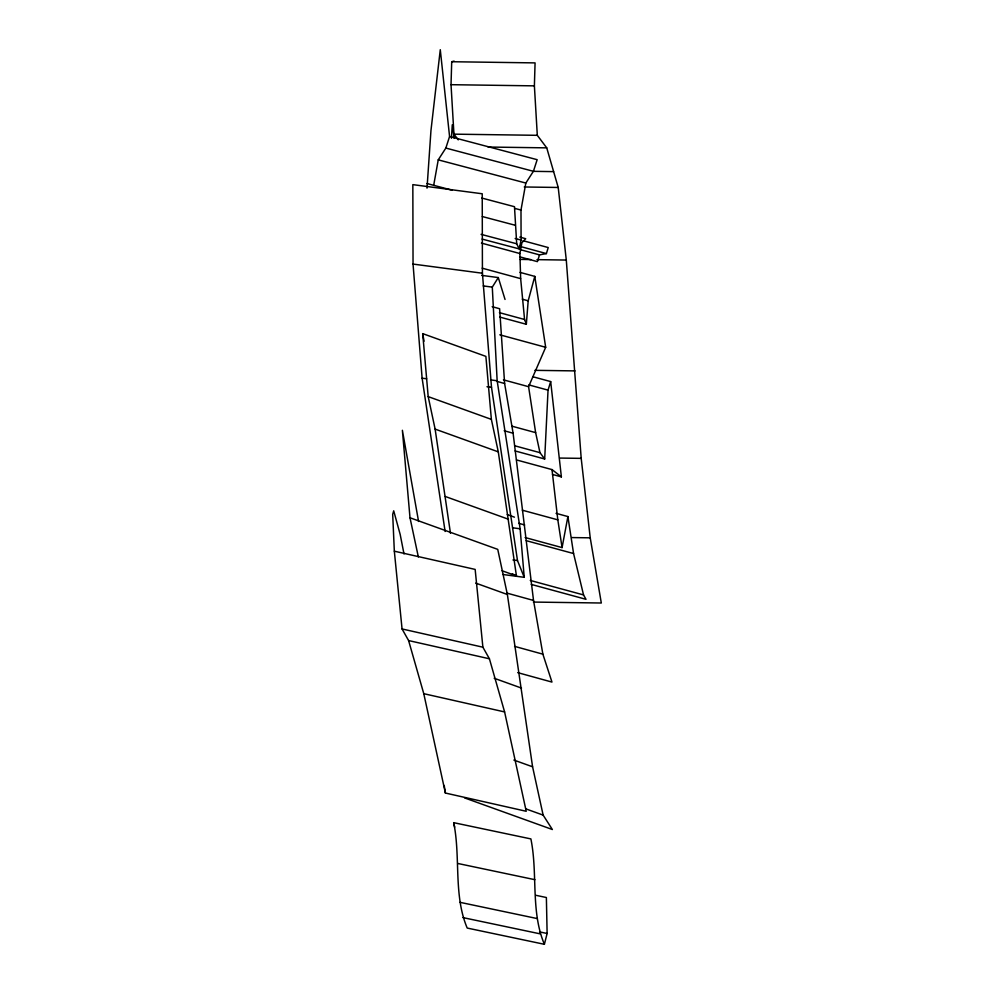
<?xml version="1.0" encoding="UTF-8"?>
<svg xmlns="http://www.w3.org/2000/svg" width="994" height="994" viewBox="0 0 994 994"><rect width="100%" height="100%" fill="white"/><g stroke="black" fill="none" stroke-linecap="round" stroke-linejoin="round"><path stroke-width="1.49" d="M458.246 139.856L453.947 134.153L451.027 84.689L451.711 61.727L454.109 61.081M533.393 602.066L601.308 603.01L590.225 537.829L581.204 458.371L566.294 260.055L558.218 187.468L546.737 147.857L537.307 135.321L534.387 85.857L535.07 62.895L451.711 61.727M515.103 450.941L544.687 458.992L548.042 390.133L550.676 381.584L532.933 376.763M451.438 138.253L452.282 124.772L454.196 138.191M427.022 188.139L430.961 130.525L440.28 49.7L449.574 136.501L445.846 148.069L438.242 159.86L433.682 185.369M499.709 317.049L526.335 324.292L528.187 300.809L534.784 276.394L519.999 272.368M482.102 239.082L519.216 248.91L521.08 240.063L520.993 210.045L525.826 183.045L533.43 171.254L537.158 159.686L449.574 136.501M526.335 324.292L524.571 319.496L520.657 278.643L519.899 253.545L521.9 242.71L525.714 238.709L519.8 237.094M525.093 537.53L562.082 547.595L567.897 516.557L556.056 513.339M544.389 944.3C530.436 911.212 537.965 873.602 530.883 838.911L453.699 822.672C460.781 857.362 453.252 894.973 467.205 928.061L544.389 944.3L547.122 933.478L546.377 897.52L535.778 895.283M520.284 249.656L539.518 254.886L546.389 253.582L548.228 247.556L523.08 240.71M539.518 254.886L537.394 261.633L519.638 256.8M544.687 458.992L539.966 452.655L535.642 432.638L528.584 386.691L545.681 347.291L534.784 276.394M503.113 574.532L524.236 577.315L520.135 528.783L497.149 380.764L492.291 287.117L498.305 277.575L481.717 275.388M451.027 84.689L534.387 85.857M453.947 134.153L537.307 135.321M488.079 147.037L546.737 147.857M553.621 171.627L533.554 171.341L445.846 148.069M524.26 186.984L558.218 187.468M519.999 259.409L530.796 259.558M536.971 259.645L566.294 260.055M534.896 370.34L575.029 370.899M559.597 458.06L581.204 458.371M571.699 537.568L590.225 537.829M482.425 273.226L482.227 193.768L412.833 184.635L413.044 264.081L482.425 273.226L491.508 387.325L517.489 560.554L524.236 577.315M483.233 285.924L492.291 287.117M491.111 379.969L497.149 380.764M413.044 264.081L422.115 378.18L426.65 378.776M486.985 386.728L491.508 387.325M512.593 527.789L520.135 528.783M512.966 559.957L517.489 560.554M457.712 863.451L534.896 879.69M459.998 902.328L537.195 918.568M539.556 931.887L547.122 933.478M462.906 917.599L540.09 933.838M394.332 551.185L475.157 569.413L482.885 647.193L489.421 658.786L504.604 711.928L526.224 811.278L445.387 793.038L423.779 693.688L408.596 640.558L402.061 628.953L394.332 551.185L392.692 514.383L393.711 510.817L400.197 534.524L403.999 553.969M402.061 628.953L482.885 647.193M408.596 640.558L489.421 658.786M423.779 693.688L504.604 711.928M438.242 159.86L525.826 183.045M426.898 183.517L452.133 190.202M481.829 198.054L514.482 206.702L516.706 243.778L519.216 248.91M515.054 208.479L520.993 210.045M482.314 216.543L514.967 225.191M515.153 238.498L521.08 240.063M481.084 234.348L516.706 243.778M519.763 246.326L546.389 253.582M481.431 243.083L519.899 253.545M482.189 268.181L520.657 278.643M522.272 299.194L528.187 300.809M499.423 312.65L524.571 319.496M499.82 334.804L545.681 347.291M528.82 384.902L548.042 390.133M503.436 379.845L528.584 386.691M511.972 426.19L535.642 432.638M514.817 445.809L539.966 452.655M516.495 459.936L552.005 469.59L561.374 476.871L550.676 381.584M552.502 474.461L561.374 476.871M522.31 510.195L557.82 519.85L562.082 547.595M526.236 540.661L573.575 553.546L583.54 594.921L585.988 599.307L531.243 584.41M530.274 580.434L583.54 594.921M492.179 306.674L499.622 308.736L504.617 383.51L513.103 433.222L533.529 600.451L542.873 654.164L551.968 682.083L517.7 672.627M497.174 381.447L504.617 383.51M504.169 430.75L513.103 433.222M518.719 523.304L524.67 524.956M506.716 593.045L533.529 600.451M514.569 646.361L542.873 654.164M450.468 533.256L435.123 429.11L428.19 396.618L422.711 333.636L485.88 356.386L491.371 419.381L498.292 451.86L516.445 575.924L502.082 570.755M428.19 396.618L491.371 419.381M435.123 429.11L498.292 451.86M507.251 514.581L514.432 517.166M445.312 496.503L508.481 519.253M418.573 521.44L402.384 430.29L410 517.775L497.745 549.371L507.375 594.499L532.585 766.796L543.134 815.105L552.366 829.518L464.62 797.921M475.728 583.105L507.375 594.499M494.192 678.256L521.527 688.096M513.873 760.062L532.585 766.796M525.876 808.892L543.134 815.105M512.345 573.799L516.445 575.924M498.305 277.575L505.039 299.455M410 517.775L418.337 556.888M453.699 822.672L454.656 827.17M422.711 333.636L424.053 341.215M444.206 785.446L445.387 793.038M567.897 516.557L573.575 553.546M422.115 378.18L445.113 531.479M552.005 469.59L557.82 519.85"/></g></svg>
